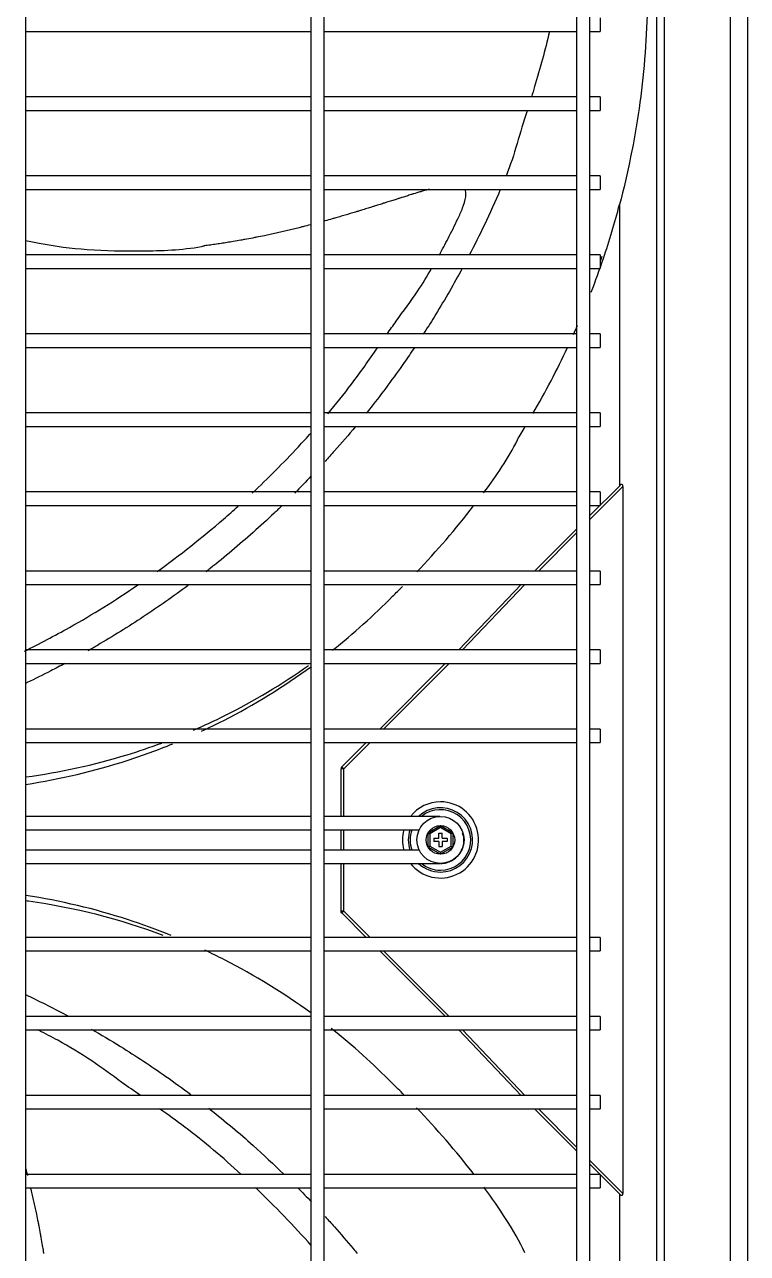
# Model space of a CAD drawing. Extents: x 58467 to 79089, y -33726 to -17391.
# Drawn here: x 72381.88 to 72403.38, y -19166.08 to -19129.53 of the extents above; entities that cross this region are included whole.
import ezdxf

# ---------------------------------------------------------------- set-up
doc = ezdxf.new("R2010")
doc.units = 0
doc.header["$LTSCALE"] = 100

# ---------------------------------------------------------------- blocks, each defined once
blk = doc.blocks.new('ZSGT')
at = {"color": 3}
for p, q in [((40442.027, -24624.037, -3.539), (40442.027, -24505.674, -3.539)), ((40450.505, -24505.674, -3.539), (40450.505, -24624.037, -3.539)), ((40450.905, -24624.037, -3.539), (40450.905, -24505.674, -3.539)), ((40462.993, -24622.901, -3.539), (40462.993, -24506.852, -3.539)), ((40463.493, -24506.852, -3.539), (40463.493, -24622.901, -3.539)), ((40458.41, -24512.173, -3.539), (40458.41, -24617.628, -3.539)), ((40458.81, -24617.628, -3.539), (40458.81, -24512.173, -3.539)), ((40461.014, -24512.343, -3.539), (40461.014, -24617.501, -3.539)), ((40460.802, -24617.349, -3.539), (40460.802, -24512.495, -3.539)), ((40459.11, -24540.475, -3.539), (40459.11, -24540.875, -3.539)), ((40442.026, -24540.875, -3.539), (40450.505, -24540.875, -3.539)), ((40450.905, -24540.875, -3.539), (40458.41, -24540.875, -3.539)), ((40458.81, -24540.875, -3.539), (40459.11, -24540.875, -3.539)), ((40450.505, -24542.826, -3.539), (40442.026, -24542.826, -3.539)), ((40458.41, -24542.826, -3.539), (40450.905, -24542.826, -3.539)), ((40459.11, -24542.826, -3.539), (40458.81, -24542.826, -3.539)), ((40459.11, -24542.826, -3.539), (40459.11, -24543.226, -3.539)), ((40442.026, -24543.226, -3.539), (40450.505, -24543.226, -3.539)), ((40450.905, -24543.226, -3.539), (40458.41, -24543.226, -3.539)), ((40458.81, -24543.226, -3.539), (40459.11, -24543.226, -3.539)), ((40450.505, -24545.175, -3.539), (40442.026, -24545.175, -3.539)), ((40458.41, -24545.175, -3.539), (40450.905, -24545.175, -3.539)), ((40459.11, -24545.175, -3.539), (40458.81, -24545.175, -3.539)), ((40459.11, -24545.175, -3.539), (40459.11, -24545.575, -3.539)), ((40442.026, -24545.575, -3.539), (40450.505, -24545.575, -3.539)), ((40450.905, -24545.575, -3.539), (40458.41, -24545.575, -3.539)), ((40458.81, -24545.575, -3.539), (40459.11, -24545.575, -3.539)), ((40459.69, -24546.026, -3.539), (40459.69, -24554.396, -3.539)), ((40450.505, -24547.525, -3.539), (40442.026, -24547.525, -3.539)), ((40458.41, -24547.525, -3.539), (40450.905, -24547.525, -3.539)), ((40459.11, -24547.525, -3.539), (40458.81, -24547.525, -3.539)), ((40459.11, -24547.525, -3.539), (40459.11, -24547.925, -3.539)), ((40442.026, -24547.925, -3.539), (40450.505, -24547.925, -3.539)), ((40450.905, -24547.925, -3.539), (40458.41, -24547.925, -3.539)), ((40458.81, -24547.925, -3.539), (40459.11, -24547.925, -3.539)), ((40450.505, -24549.875, -3.539), (40442.026, -24549.875, -3.539)), ((40458.41, -24549.875, -3.539), (40450.905, -24549.875, -3.539)), ((40459.11, -24549.875, -3.539), (40458.81, -24549.875, -3.539)), ((40459.11, -24549.875, -3.539), (40459.11, -24550.275, -3.539)), ((40442.026, -24550.275, -3.539), (40450.505, -24550.275, -3.539)), ((40450.905, -24550.275, -3.539), (40458.41, -24550.275, -3.539)), ((40458.81, -24550.275, -3.539), (40459.11, -24550.275, -3.539)), ((40450.505, -24552.224, -3.539), (40442.026, -24552.224, -3.539)), ((40458.41, -24552.224, -3.539), (40450.905, -24552.224, -3.539)), ((40459.11, -24552.224, -3.539), (40458.81, -24552.224, -3.539)), ((40459.11, -24552.224, -3.539), (40459.11, -24552.624, -3.539)), ((40442.026, -24552.624, -3.539), (40450.505, -24552.624, -3.539)), ((40450.905, -24552.624, -3.539), (40458.41, -24552.624, -3.539)), ((40458.81, -24552.624, -3.539), (40459.11, -24552.624, -3.539)), ((40458.81, -24555.276, -3.539), (40459.71, -24554.376, -3.539)), ((40458.81, -24555.389, -3.539), (40459.79, -24554.409, -3.539)), ((40459.79, -24554.409, -3.539), (40459.79, -24575.435, -3.539)), ((40450.505, -24554.574, -3.539), (40442.026, -24554.574, -3.539)), ((40458.41, -24554.574, -3.539), (40450.905, -24554.574, -3.539)), ((40459.11, -24554.574, -3.539), (40458.81, -24554.574, -3.539)), ((40459.11, -24554.574, -3.539), (40459.11, -24554.974, -3.539)), ((40442.026, -24554.974, -3.539), (40450.505, -24554.974, -3.539)), ((40450.905, -24554.974, -3.539), (40458.41, -24554.974, -3.539)), ((40458.81, -24554.974, -3.539), (40459.11, -24554.974, -3.539)), ((40457.162, -24556.924, -3.539), (40458.41, -24555.676, -3.539)), ((40457.276, -24556.924, -3.539), (40458.41, -24555.789, -3.539)), ((40450.505, -24556.924, -3.539), (40442.026, -24556.924, -3.539)), ((40458.41, -24556.924, -3.539), (40450.905, -24556.924, -3.539)), ((40459.11, -24556.924, -3.539), (40458.81, -24556.924, -3.539)), ((40459.11, -24556.924, -3.539), (40459.11, -24557.324, -3.539)), ((40442.026, -24557.324, -3.539), (40450.505, -24557.324, -3.539)), ((40450.905, -24557.324, -3.539), (40458.41, -24557.324, -3.539)), ((40454.907, -24559.273, -3.539), (40456.762, -24557.324, -3.539)), ((40455.02, -24559.273, -3.539), (40456.876, -24557.324, -3.539)), ((40458.81, -24557.324, -3.539), (40459.11, -24557.324, -3.539)), ((40450.505, -24559.273, -3.539), (40442.026, -24559.273, -3.539)), ((40458.41, -24559.273, -3.539), (40450.905, -24559.273, -3.539)), ((40459.11, -24559.273, -3.539), (40458.81, -24559.273, -3.539)), ((40459.11, -24559.273, -3.539), (40459.11, -24559.673, -3.539)), ((40442.026, -24559.673, -3.539), (40450.505, -24559.673, -3.539)), ((40450.905, -24559.673, -3.539), (40458.41, -24559.673, -3.539)), ((40452.557, -24561.623, -3.539), (40454.507, -24559.673, -3.539)), ((40452.67, -24561.623, -3.539), (40454.62, -24559.673, -3.539)), ((40458.81, -24559.673, -3.539), (40459.11, -24559.673, -3.539)), ((40450.505, -24561.623, -3.539), (40442.026, -24561.623, -3.539)), ((40458.41, -24561.623, -3.539), (40450.905, -24561.623, -3.539)), ((40459.11, -24561.623, -3.539), (40458.81, -24561.623, -3.539)), ((40459.11, -24561.623, -3.539), (40459.11, -24562.023, -3.539)), ((40442.026, -24562.023, -3.539), (40450.505, -24562.023, -3.539)), ((40450.905, -24562.023, -3.539), (40458.41, -24562.023, -3.539)), ((40451.431, -24562.749, -3.539), (40452.157, -24562.023, -3.539)), ((40451.488, -24562.805, -3.539), (40452.271, -24562.023, -3.539)), ((40458.81, -24562.023, -3.539), (40459.11, -24562.023, -3.539)), ((40451.408, -24564.222, -3.539), (40451.408, -24562.805, -3.539)), ((40451.488, -24562.805, -3.539), (40451.408, -24562.805, -3.539)), ((40451.431, -24562.749, -3.539), (40451.488, -24562.805, -3.539)), ((40451.488, -24564.222, -3.539), (40451.488, -24562.805, -3.539)), ((40450.505, -24564.222, -3.539), (40442.026, -24564.222, -3.539)), ((40452.039, -24564.222, -3.539), (40450.905, -24564.222, -3.539)), ((40452.322, -24564.222, -3.539), (40452.039, -24564.222, -3.539)), ((40452.688, -24564.222, -3.539), (40452.322, -24564.222, -3.539)), ((40452.322, -24564.222, -3.539), (40452.322, -24564.222, -3.539)), ((40452.688, -24564.222, -3.539), (40452.688, -24564.222, -3.539)), ((40452.971, -24564.222, -3.539), (40452.688, -24564.222, -3.539)), ((40454.345, -24564.222, -3.539), (40452.971, -24564.222, -3.539)), ((40442.026, -24564.622, -3.539), (40450.505, -24564.622, -3.539)), ((40450.905, -24564.622, -3.539), (40452.039, -24564.622, -3.539)), ((40451.408, -24565.222, -3.539), (40451.408, -24564.622, -3.539)), ((40451.488, -24565.222, -3.539), (40451.488, -24564.622, -3.539)), ((40452.039, -24564.622, -3.539), (40452.322, -24564.622, -3.539)), ((40452.322, -24564.622, -3.539), (40452.688, -24564.622, -3.539)), ((40452.688, -24564.622, -3.539), (40452.971, -24564.622, -3.539)), ((40452.971, -24564.622, -3.539), (40453.731, -24564.622, -3.539)), ((40453.995, -24564.71, -3.539), (40454.363, -24564.497, -3.539)), ((40454.363, -24564.555, -3.539), (40454.045, -24564.738, -3.539)), ((40454.363, -24564.497, -3.539), (40454.731, -24564.71, -3.539)), ((40454.363, -24564.497, -3.539), (40454.363, -24564.555, -3.539)), ((40454.681, -24564.738, -3.539), (40454.363, -24564.555, -3.539)), ((40453.995, -24565.134, -3.539), (40453.995, -24564.71, -3.539)), ((40453.995, -24564.71, -3.539), (40454.045, -24564.738, -3.539)), ((40454.045, -24564.738, -3.539), (40454.045, -24565.106, -3.539)), ((40454.163, -24564.872, -3.539), (40454.313, -24564.872, -3.539)), ((40454.163, -24564.872, -3.539), (40454.163, -24564.972, -3.539)), ((40454.313, -24564.972, -3.539), (40454.163, -24564.972, -3.539)), ((40454.313, -24564.722, -3.539), (40454.413, -24564.722, -3.539)), ((40454.313, -24564.872, -3.539), (40454.313, -24564.722, -3.539)), ((40454.313, -24564.972, -3.539), (40454.313, -24565.122, -3.539)), ((40454.413, -24564.872, -3.539), (40454.413, -24564.722, -3.539)), ((40454.413, -24564.872, -3.539), (40454.563, -24564.872, -3.539)), ((40454.413, -24564.972, -3.539), (40454.413, -24565.122, -3.539)), ((40454.563, -24564.972, -3.539), (40454.413, -24564.972, -3.539)), ((40454.563, -24564.872, -3.539), (40454.563, -24564.972, -3.539)), ((40454.731, -24564.71, -3.539), (40454.681, -24564.738, -3.539)), ((40454.681, -24565.106, -3.539), (40454.681, -24564.738, -3.539)), ((40454.731, -24564.71, -3.539), (40454.731, -24565.134, -3.539)), ((40450.505, -24565.222, -3.539), (40442.027, -24565.222, -3.539)), ((40453.178, -24565.222, -3.539), (40450.905, -24565.222, -3.539)), ((40452.688, -24565.222, -3.539), (40452.322, -24565.222, -3.539)), ((40453.731, -24565.222, -3.539), (40452.971, -24565.222, -3.539)), ((40454.045, -24565.106, -3.539), (40453.995, -24565.134, -3.539)), ((40454.363, -24565.347, -3.539), (40453.995, -24565.134, -3.539)), ((40454.045, -24565.106, -3.539), (40454.363, -24565.289, -3.539)), ((40454.313, -24565.122, -3.539), (40454.413, -24565.122, -3.539)), ((40454.363, -24565.289, -3.539), (40454.681, -24565.106, -3.539)), ((40454.731, -24565.134, -3.539), (40454.363, -24565.347, -3.539)), ((40454.363, -24565.289, -3.539), (40454.363, -24565.347, -3.539)), ((40454.681, -24565.106, -3.539), (40454.731, -24565.134, -3.539)), ((40442.027, -24565.622, -3.539), (40450.505, -24565.622, -3.539)), ((40450.905, -24565.622, -3.539), (40453.178, -24565.622, -3.539)), ((40451.408, -24567.039, -3.539), (40451.408, -24565.622, -3.539)), ((40451.488, -24567.039, -3.539), (40451.488, -24565.622, -3.539)), ((40452.322, -24565.622, -3.539), (40452.688, -24565.622, -3.539)), ((40452.971, -24565.622, -3.539), (40454.349, -24565.622, -3.539)), ((40451.488, -24567.039, -3.539), (40451.408, -24567.039, -3.539)), ((40451.488, -24567.039, -3.539), (40451.431, -24567.095, -3.539)), ((40452.158, -24567.822, -3.539), (40451.431, -24567.095, -3.539)), ((40452.271, -24567.822, -3.539), (40451.488, -24567.039, -3.539)), ((40450.505, -24567.822, -3.539), (40442.026, -24567.822, -3.539)), ((40458.41, -24567.822, -3.539), (40450.905, -24567.822, -3.539)), ((40459.11, -24567.822, -3.539), (40458.81, -24567.822, -3.539)), ((40459.11, -24567.822, -3.539), (40459.11, -24568.222, -3.539)), ((40442.026, -24568.222, -3.539), (40450.505, -24568.222, -3.539)), ((40450.905, -24568.222, -3.539), (40458.41, -24568.222, -3.539)), ((40454.508, -24570.172, -3.539), (40452.558, -24568.222, -3.539)), ((40454.621, -24570.172, -3.539), (40452.671, -24568.222, -3.539)), ((40458.81, -24568.222, -3.539), (40459.11, -24568.222, -3.539)), ((40450.505, -24570.172, -3.539), (40442.026, -24570.172, -3.539)), ((40458.41, -24570.172, -3.539), (40450.905, -24570.172, -3.539)), ((40459.11, -24570.172, -3.539), (40458.81, -24570.172, -3.539)), ((40459.11, -24570.172, -3.539), (40459.11, -24570.571, -3.539)), ((40442.026, -24570.571, -3.539), (40450.505, -24570.571, -3.539)), ((40450.905, -24570.571, -3.539), (40458.41, -24570.571, -3.539)), ((40456.763, -24572.521, -3.539), (40454.908, -24570.571, -3.539)), ((40456.876, -24572.521, -3.539), (40455.021, -24570.571, -3.539)), ((40458.81, -24570.571, -3.539), (40459.11, -24570.571, -3.539)), ((40450.505, -24572.521, -3.539), (40442.026, -24572.521, -3.539)), ((40458.41, -24572.521, -3.539), (40450.905, -24572.521, -3.539)), ((40459.11, -24572.521, -3.539), (40458.81, -24572.521, -3.539)), ((40459.11, -24572.521, -3.539), (40459.11, -24572.921, -3.539)), ((40442.026, -24572.921, -3.539), (40450.505, -24572.921, -3.539)), ((40450.905, -24572.921, -3.539), (40458.41, -24572.921, -3.539)), ((40458.41, -24574.168, -3.539), (40457.163, -24572.921, -3.539)), ((40458.41, -24574.055, -3.539), (40457.276, -24572.921, -3.539)), ((40458.81, -24572.921, -3.539), (40459.11, -24572.921, -3.539)), ((40459.79, -24575.435, -3.539), (40458.81, -24574.455, -3.539)), ((40459.71, -24575.468, -3.539), (40458.81, -24574.568, -3.539)), ((40450.505, -24574.871, -3.539), (40442.026, -24574.871, -3.539)), ((40458.41, -24574.871, -3.539), (40450.905, -24574.871, -3.539)), ((40459.11, -24574.871, -3.539), (40458.81, -24574.871, -3.539)), ((40459.11, -24574.871, -3.539), (40459.11, -24575.271, -3.539)), ((40442.026, -24575.271, -3.539), (40450.505, -24575.271, -3.539)), ((40450.905, -24575.271, -3.539), (40458.41, -24575.271, -3.539)), ((40458.81, -24575.271, -3.539), (40459.11, -24575.271, -3.539)), ((40459.69, -24575.448, -3.539), (40459.69, -24583.818, -3.539))]:
    blk.add_line(p, q, dxfattribs=at)
for radius in [0.7, 0.425, 0.425]:
    blk.add_circle((40454.363, -24564.922, -3.539), radius, dxfattribs=at)
for centre, radius, start, end in [((40451.488, -24562.805, -3.539), 0.08, 135, 180), ((40454.363, -24564.922, -3.539), 1.133, 90, 141.8625), ((40454.363, -24564.922, -3.539), 1.133, 218.1431, 90), ((40454.363, -24564.922, -3.539), 0.956, 270, 132.9805), ((40454.363, -24564.922, -3.539), 0.9, 270, 128.9644), ((40454.363, -24564.922, -3.539), 1.133, 164.6607, 195.3394), ((40454.363, -24564.922, -3.539), 0.956, 161.7356, 198.2642), ((40454.363, -24564.922, -3.539), 0.9, 160.5432, 199.4569), ((40454.363, -24564.922, -3.539), 0.956, 227.0194, 270), ((40454.363, -24564.922, -3.539), 0.9, 231.0412, 270)]:
    blk.add_arc(centre, radius, start, end, dxfattribs=at)
at = {"color": 3, "extrusion": (0, 0, -1)}
blk.add_arc((-40451.488, -24567.039, 3.539), 0.08, 315, 0, dxfattribs=at)
at = {"color": 3}
for centre, major_axis, start_param, end_param in [((40459.71, -24554.489, -3.539), (-0.057, -0.137), 2.356194, 3.926991), ((40459.71, -24575.355, -3.539), (0.057, -0.137), -0.785398, 0.785398)]:
    blk.add_ellipse(centre, major_axis=major_axis, ratio=0.414214, start_param=start_param, end_param=end_param, dxfattribs=at)
for points, knots in [([(40460.59, -24534.226, -3.539), (40460.583, -24535.223, -3.539), (40460.574, -24536.22, -3.539), (40460.554, -24537.716, -3.539), (40460.547, -24538.214, -3.539), (40460.53, -24539.211, -3.539), (40460.523, -24539.71, -3.539), (40460.499, -24540.706, -3.539), (40460.475, -24541.205, -3.539), (40460.394, -24542.195, -3.539), (40460.338, -24542.684, -3.539), (40460.13, -24544.139, -3.539), (40459.937, -24545.091, -3.539), (40459.69, -24546.026, -3.539)], [0, 0, 0, 0, 0.25, 0.25, 0.375, 0.375, 0.5, 0.5, 0.625, 0.625, 0.75, 0.75, 1, 1, 1, 1]), ([(40457.604, -24540.883, -3.539), (40457.473, -24541.431, -3.539), (40457.298, -24542.081, -3.539), (40457.1, -24542.726, -3.539), (40457.068, -24542.829, -3.539)], [0, 0, 0, 0, 0.838104, 1, 1, 1, 1]), ([(40454.028, -24545.571, -3.539), (40454.01, -24545.575, -3.539), (40453.955, -24545.591, -3.539), (40453.872, -24545.615, -3.539), (40453.765, -24545.646, -3.539), (40453.67, -24545.675, -3.539), (40453.573, -24545.704, -3.539), (40453.474, -24545.735, -3.539), (40453.359, -24545.771, -3.539), (40453.241, -24545.808, -3.539), (40453.136, -24545.841, -3.539), (40453.03, -24545.875, -3.539), (40452.908, -24545.914, -3.539), (40452.781, -24545.954, -3.539), (40452.658, -24545.993, -3.539), (40452.53, -24546.033, -3.539), (40452.4, -24546.074, -3.539), (40452.268, -24546.116, -3.539), (40452.134, -24546.157, -3.539), (40451.997, -24546.199, -3.539), (40451.859, -24546.241, -3.539), (40451.721, -24546.283, -3.539), (40451.565, -24546.329, -3.539), (40451.408, -24546.375, -3.539), (40451.267, -24546.416, -3.539), (40451.108, -24546.461, -3.539), (40450.993, -24546.493, -3.539), (40450.914, -24546.515, -3.539), (40450.906, -24546.517, -3.539)], [0, 0, 0, 0, 0.021221, 0.066801, 0.097188, 0.142768, 0.173155, 0.203541, 0.249122, 0.294702, 0.325088, 0.355475, 0.401055, 0.446635, 0.477022, 0.522602, 0.568182, 0.598569, 0.644149, 0.689729, 0.720116, 0.765696, 0.811276, 0.856856, 0.902436, 0.932823, 0.993597, 1, 1, 1, 1]), ([(40454.33, -24547.526, -3.539), (40454.418, -24547.363, -3.539), (40454.605, -24547.008, -3.539), (40454.837, -24546.545, -3.539), (40455.027, -24546.133, -3.539), (40455.116, -24545.862, -3.539), (40455.124, -24545.669, -3.539), (40455.109, -24545.6, -3.539), (40455.099, -24545.574, -3.539)], [0, 0, 0, 0, 0.264162, 0.571071, 0.733206, 0.891725, 0.957075, 1, 1, 1, 1]), ([(40456.143, -24545.581, -3.539), (40455.992, -24545.933, -3.539), (40455.696, -24546.588, -3.539), (40455.374, -24547.232, -3.539), (40455.219, -24547.531, -3.539)], [0, 0, 0, 0, 0.53182, 1, 1, 1, 1]), ([(40450.505, -24546.625, -3.539), (40450.501, -24546.626, -3.539), (40450.424, -24546.646, -3.539), (40450.31, -24546.676, -3.539), (40450.142, -24546.718, -3.539), (40449.99, -24546.755, -3.539), (40449.818, -24546.797, -3.539), (40449.645, -24546.837, -3.539), (40449.471, -24546.876, -3.539), (40449.299, -24546.914, -3.539), (40449.107, -24546.955, -3.539), (40448.933, -24546.99, -3.539), (40448.74, -24547.028, -3.539), (40448.585, -24547.057, -3.539), (40448.39, -24547.092, -3.539), (40448.214, -24547.123, -3.539), (40448.017, -24547.155, -3.539), (40447.837, -24547.183, -3.539), (40447.656, -24547.209, -3.539), (40447.473, -24547.235, -3.539), (40447.352, -24547.25, -3.539), (40447.292, -24547.258, -3.539)], [0, 0, 0, 0, 0.003613, 0.076073, 0.112302, 0.166647, 0.220991, 0.275335, 0.32968, 0.384024, 0.438368, 0.510827, 0.547057, 0.619516, 0.655746, 0.728205, 0.782549, 0.836893, 0.891238, 0.945582, 1, 1, 1, 1]), ([(40447.344, -24547.264, -3.539), (40447.314, -24547.27, -3.539), (40446.701, -24547.389, -3.539), (40445.531, -24547.424, -3.539), (40443.918, -24547.406, -3.539), (40442.767, -24547.256, -3.539), (40442.159, -24547.132, -3.539), (40442.024, -24547.102, -3.539)], [0, 0, 0, 0, 0.017033, 0.353101, 0.655124, 0.923021, 1, 1, 1, 1]), ([(40452.774, -24549.879, -3.539), (40452.864, -24549.75, -3.539), (40453.165, -24549.323, -3.539), (40453.637, -24548.692, -3.539), (40453.97, -24548.157, -3.539), (40454.101, -24547.931, -3.539)], [0, 0, 0, 0, 0.202389, 0.669659, 1, 1, 1, 1]), ([(40455.008, -24547.928, -3.539), (40454.994, -24547.954, -3.539), (40454.729, -24548.443, -3.539), (40454.348, -24549.099, -3.539), (40453.959, -24549.715, -3.539), (40453.849, -24549.884, -3.539)], [0, 0, 0, 0, 0.038243, 0.734735, 1, 1, 1, 1]), ([(40451.011, -24552.249, -3.539), (40451.253, -24551.962, -3.539), (40451.766, -24551.325, -3.539), (40452.237, -24550.649, -3.539), (40452.492, -24550.283, -3.539)], [0, 0, 0, 0, 0.462065, 1, 1, 1, 1]), ([(40453.591, -24550.277, -3.539), (40453.489, -24550.428, -3.539), (40453.075, -24551.033, -3.539), (40452.592, -24551.683, -3.539), (40452.203, -24552.175, -3.539), (40452.156, -24552.234, -3.539)], [0, 0, 0, 0, 0.224879, 0.906883, 1, 1, 1, 1]), ([(40451.834, -24552.63, -3.539), (40451.631, -24552.875, -3.539), (40451.333, -24553.223, -3.539), (40451.024, -24553.562, -3.539), (40450.929, -24553.664, -3.539)], [0, 0, 0, 0, 0.695118, 1, 1, 1, 1]), ([(40455.647, -24554.599, -3.539), (40456.027, -24554.089, -3.539), (40456.388, -24553.565, -3.539), (40456.717, -24552.896, -3.539), (40456.799, -24552.764, -3.539), (40456.88, -24552.631, -3.539)], [0, 0, 0, 0, 0.803702, 0.803702, 1, 1, 1, 1]), ([(40448.763, -24554.61, -3.539), (40449.231, -24554.169, -3.539), (40449.82, -24553.576, -3.539), (40450.393, -24552.953, -3.539), (40450.519, -24552.812, -3.539)], [0, 0, 0, 0, 0.777017, 1, 1, 1, 1]), ([(40445.935, -24556.939, -3.539), (40446.608, -24556.456, -3.539), (40447.417, -24555.82, -3.539), (40448.2, -24555.127, -3.539), (40448.343, -24554.997, -3.539)], [0, 0, 0, 0, 0.816114, 1, 1, 1, 1]), ([(40449.642, -24554.989, -3.539), (40449.567, -24555.061, -3.539), (40449.289, -24555.328, -3.539), (40448.798, -24555.776, -3.539), (40448.164, -24556.324, -3.539), (40447.692, -24556.708, -3.539), (40447.433, -24556.911, -3.539), (40447.392, -24556.944, -3.539)], [0, 0, 0, 0, 0.10453, 0.387673, 0.668723, 0.947676, 1, 1, 1, 1]), ([(40441.993, -24559.306, -3.539), (40442.44, -24559.086, -3.539), (40443.575, -24558.488, -3.539), (40444.693, -24557.796, -3.539), (40445.362, -24557.339, -3.539)], [0, 0, 0, 0, 0.392123, 1, 1, 1, 1]), ([(40446.858, -24557.351, -3.539), (40446.639, -24557.514, -3.539), (40446.199, -24557.832, -3.539), (40445.528, -24558.289, -3.539), (40444.848, -24558.724, -3.539), (40444.297, -24559.056, -3.539), (40443.972, -24559.243, -3.539), (40443.878, -24559.297, -3.539)], [0, 0, 0, 0, 0.229373, 0.457693, 0.68426, 0.909075, 1, 1, 1, 1]), ([(40443.192, -24559.675, -3.539), (40443.052, -24559.749, -3.539), (40442.681, -24559.943, -3.539), (40442.296, -24560.134, -3.539), (40442.051, -24560.251, -3.539), (40442.042, -24560.255, -3.539)], [0, 0, 0, 0, 0.36828, 0.975008, 1, 1, 1, 1]), ([(40447.013, -24561.661, -3.539), (40447.329, -24561.524, -3.539), (40447.641, -24561.379, -3.539), (40448.817, -24560.791, -3.539), (40449.647, -24560.292, -3.539), (40450.439, -24559.73, -3.539)], [0, 0, 0, 0, 0.260427, 0.260427, 1, 1, 1, 1]), ([(40447.259, -24561.689, -3.539), (40447.479, -24561.587, -3.539), (40447.698, -24561.48, -3.539), (40448.822, -24560.905, -3.539), (40449.701, -24560.363, -3.539), (40450.524, -24559.762, -3.539)], [0, 0, 0, 0, 0.192969, 0.192969, 1, 1, 1, 1]), ([(40442.028, -24563.05, -3.539), (40443.047, -24562.912, -3.539), (40444.052, -24562.693, -3.539), (40445.387, -24562.283, -3.539), (40445.73, -24562.166, -3.539), (40446.071, -24562.04, -3.539)], [0, 0, 0, 0, 0.742253, 0.742253, 1, 1, 1, 1]), ([(40442.03, -24563.272, -3.539), (40443.056, -24563.114, -3.539), (40444.069, -24562.874, -3.539), (40445.503, -24562.41, -3.539), (40445.954, -24562.245, -3.539), (40446.399, -24562.064, -3.539)], [0, 0, 0, 0, 0.681342, 0.681342, 1, 1, 1, 1]), ([(40454.363, -24565.622, -3.539), (40454.425, -24565.622, -3.539), (40454.538, -24565.607, -3.539), (40454.732, -24565.531, -3.539), (40454.904, -24565.389, -3.539), (40455.014, -24565.201, -3.539), (40455.065, -24565.017, -3.539), (40455.065, -24564.858, -3.539), (40455.036, -24564.757, -3.539), (40455.021, -24564.721, -3.539)], [0, 0, 0, 0, 0.137285, 0.262147, 0.473488, 0.63553, 0.754235, 0.906368, 1, 1, 1, 1]), ([(40446.116, -24567.761, -3.539), (40444.824, -24567.277, -3.539), (40443.487, -24566.939, -3.539), (40442.082, -24566.742, -3.539), (40442.056, -24566.739, -3.539), (40442.03, -24566.735, -3.539)], [0, 0, 0, 0, 0.981495, 0.981495, 1, 1, 1, 1]), ([(40446.349, -24567.76, -3.539), (40445.923, -24567.588, -3.539), (40445.492, -24567.431, -3.539), (40444.073, -24566.972, -3.539), (40443.065, -24566.732, -3.539), (40442.033, -24566.573, -3.539)], [0, 0, 0, 0, 0.306385, 0.306385, 1, 1, 1, 1]), ([(40450.507, -24570.068, -3.539), (40449.697, -24569.478, -3.539), (40448.841, -24568.951, -3.539), (40447.745, -24568.389, -3.539), (40447.549, -24568.292, -3.539), (40447.353, -24568.199, -3.539)], [0, 0, 0, 0, 0.823029, 0.823029, 1, 1, 1, 1]), ([(40442.041, -24569.53, -3.539), (40442.051, -24569.535, -3.539), (40442.475, -24569.737, -3.539), (40442.894, -24569.95, -3.539), (40443.298, -24570.167, -3.539)], [0, 0, 0, 0, 0.023633, 1, 1, 1, 1]), ([(40443.978, -24570.546, -3.539), (40444.27, -24570.713, -3.539), (40445.023, -24571.162, -3.539), (40446.009, -24571.814, -3.539), (40446.693, -24572.311, -3.539), (40446.937, -24572.494, -3.539)], [0, 0, 0, 0, 0.284794, 0.741705, 1, 1, 1, 1]), ([(40445.44, -24572.523, -3.539), (40445.256, -24572.395, -3.539), (40444.773, -24572.056, -3.539), (40443.98, -24571.464, -3.539), (40443.147, -24570.966, -3.539), (40442.601, -24570.679, -3.539), (40442.403, -24570.578, -3.539), (40442.39, -24570.571, -3.539)], [0, 0, 0, 0, 0.188637, 0.492926, 0.817568, 0.9884, 1, 1, 1, 1]), ([(40448.43, -24574.864, -3.539), (40447.899, -24574.376, -3.539), (40447.112, -24573.703, -3.539), (40446.262, -24573.097, -3.539), (40446.008, -24572.919, -3.539)], [0, 0, 0, 0, 0.70386, 1, 1, 1, 1]), ([(40447.47, -24572.903, -3.539), (40447.485, -24572.915, -3.539), (40447.937, -24573.271, -3.539), (40448.699, -24573.905, -3.539), (40449.403, -24574.573, -3.539), (40449.702, -24574.86, -3.539)], [0, 0, 0, 0, 0.019072, 0.581193, 1, 1, 1, 1]), ([(40442.169, -24575.268, -3.539), (40442.176, -24575.299, -3.539), (40442.198, -24575.388, -3.539), (40442.232, -24575.535, -3.539), (40442.271, -24575.709, -3.539), (40442.309, -24575.881, -3.539), (40442.35, -24576.073, -3.539), (40442.385, -24576.247, -3.539), (40442.423, -24576.44, -3.539), (40442.452, -24576.595, -3.539), (40442.487, -24576.79, -3.539), (40442.517, -24576.966, -3.539), (40442.543, -24577.123, -3.539), (40442.555, -24577.201, -3.539), (40442.558, -24577.22, -3.539)], [0, 0, 0, 0, 0.04892, 0.138223, 0.227526, 0.316829, 0.406131, 0.525202, 0.584737, 0.703807, 0.763342, 0.882413, 0.971716, 1, 1, 1, 1]), ([(40450.931, -24576.119, -3.539), (40451.025, -24576.223, -3.539), (40451.308, -24576.538, -3.539), (40451.625, -24576.905, -3.539), (40451.845, -24577.171, -3.539), (40451.885, -24577.218, -3.539)], [0, 0, 0, 0, 0.288093, 0.872679, 1, 1, 1, 1])]:
    blk.add_open_spline(points, degree=3, knots=knots, dxfattribs=at)
for points in [[(40456.938, -24543.234, -3.539), (40456.721, -24543.89, -3.539), (40456.576, -24544.538, -3.539), (40456.313, -24545.177, -3.539)], [(40459.208, -24547.631, -3.539), (40459.387, -24547.101, -3.539), (40459.547, -24546.566, -3.539), (40459.69, -24546.026, -3.539)], [(40458.847, -24548.631, -3.539), (40458.974, -24548.301, -3.539), (40459.094, -24547.968, -3.539), (40459.208, -24547.631, -3.539)], [(40459.129, -24547.675, -3.539), (40459.143, -24547.635, -3.539), (40459.156, -24547.596, -3.539), (40459.169, -24547.556, -3.539)], [(40458.324, -24549.885, -3.539), (40458.364, -24549.797, -3.539), (40458.402, -24549.71, -3.539), (40458.441, -24549.622, -3.539)], [(40457.113, -24552.24, -3.539), (40457.486, -24551.6, -3.539), (40457.83, -24550.945, -3.539), (40458.145, -24550.276, -3.539)], [(40450.521, -24554.098, -3.539), (40450.357, -24554.27, -3.539), (40450.192, -24554.441, -3.539), (40450.027, -24554.612, -3.539)], [(40453.657, -24556.953, -3.539), (40454.255, -24556.327, -3.539), (40454.82, -24555.672, -3.539), (40455.35, -24554.989, -3.539)], [(40452.939, -24557.674, -3.539), (40453.038, -24557.579, -3.539), (40453.136, -24557.483, -3.539), (40453.233, -24557.386, -3.539)], [(40451.152, -24559.283, -3.539), (40451.778, -24558.786, -3.539), (40452.374, -24558.249, -3.539), (40452.939, -24557.674, -3.539)], [(40452.939, -24572.17, -3.539), (40452.362, -24571.583, -3.539), (40451.754, -24571.036, -3.539), (40451.117, -24570.532, -3.539)], [(40453.275, -24572.501, -3.539), (40453.164, -24572.39, -3.539), (40453.052, -24572.28, -3.539), (40452.939, -24572.17, -3.539)], [(40455.362, -24574.869, -3.539), (40454.827, -24574.18, -3.539), (40454.257, -24573.519, -3.539), (40453.651, -24572.886, -3.539)], [(40442.027, -24574.704, -3.539), (40442.045, -24574.769, -3.539), (40442.062, -24574.835, -3.539), (40442.078, -24574.902, -3.539)], [(40450.522, -24576.982, -3.539), (40449.998, -24576.394, -3.539), (40449.442, -24575.821, -3.539), (40448.857, -24575.264, -3.539)], [(40450.119, -24575.267, -3.539), (40450.255, -24575.405, -3.539), (40450.39, -24575.544, -3.539), (40450.524, -24575.684, -3.539)], [(40456.873, -24577.202, -3.539), (40456.558, -24576.529, -3.539), (40456.12, -24575.879, -3.539), (40455.653, -24575.252, -3.539)]]:
    blk.add_open_spline(points, degree=3, dxfattribs=at)

msp = doc.modelspace()

# ---------------------------------------------------------------- block references
msp.add_blockref('ZSGT', (31939.888, 5411.143))

doc.saveas('drawing.dxf')
